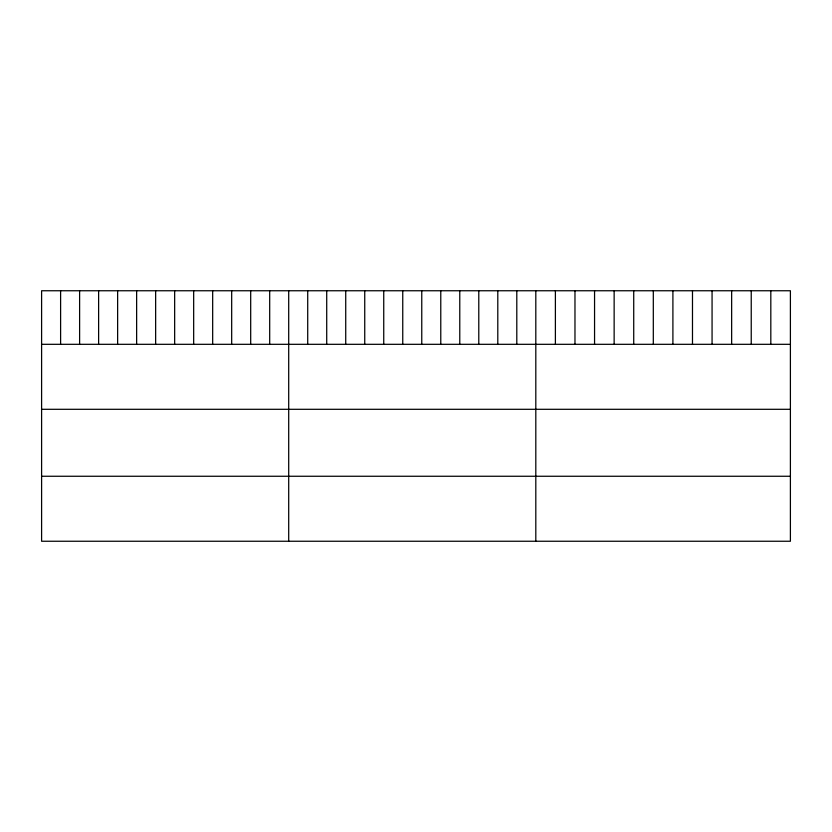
<?xml version="1.0" encoding="UTF-8"?>
<svg xmlns="http://www.w3.org/2000/svg" width="832" height="832" viewBox="0 0 832 832"><rect width="100%" height="100%" fill="white"/><g stroke="black" fill="none" stroke-linecap="round" stroke-linejoin="round"><path stroke-width="1.25" d="M790.4 344.313L790.4 541.247L41.6 541.247L41.6 290.753L790.4 290.753L790.4 344.313L41.6 344.313M41.6 409.302L790.4 409.302M41.6 476.258L790.4 476.258M770.817 290.753L770.817 344.313M751.234 290.753L751.234 344.313M731.65 290.753L731.65 344.313M712.067 290.753L712.067 344.313M692.484 290.753L692.484 344.313M672.901 290.753L672.901 344.313M653.307 290.753L653.307 344.313M633.724 290.753L633.724 344.313M614.141 290.753L614.141 344.313M594.558 290.753L594.558 344.313M574.974 290.753L574.974 344.313M555.391 290.753L555.391 344.313M535.808 290.753L535.808 541.247M516.797 290.753L516.797 344.313M497.796 290.753L497.796 344.313M478.785 290.753L478.785 344.313M459.774 290.753L459.774 344.313M440.773 290.753L440.773 344.313M421.762 290.753L421.762 344.313M402.75 290.753L402.75 344.313M383.739 290.753L383.739 344.313M364.738 290.753L364.738 344.313M345.727 290.753L345.727 344.313M326.716 290.753L326.716 344.313M307.715 290.753L307.715 344.313M288.704 290.753L288.704 541.247M269.693 290.753L269.693 344.313M250.692 290.753L250.692 344.313M231.681 290.753L231.681 344.313M212.67 290.753L212.67 344.313M193.669 290.753L193.669 344.313M174.658 290.753L174.658 344.313M155.646 290.753L155.646 344.313M136.635 290.753L136.635 344.313M117.634 290.753L117.634 344.313M98.623 290.753L98.623 344.313M79.612 290.753L79.612 344.313M60.611 290.753L60.611 344.313"/></g></svg>
